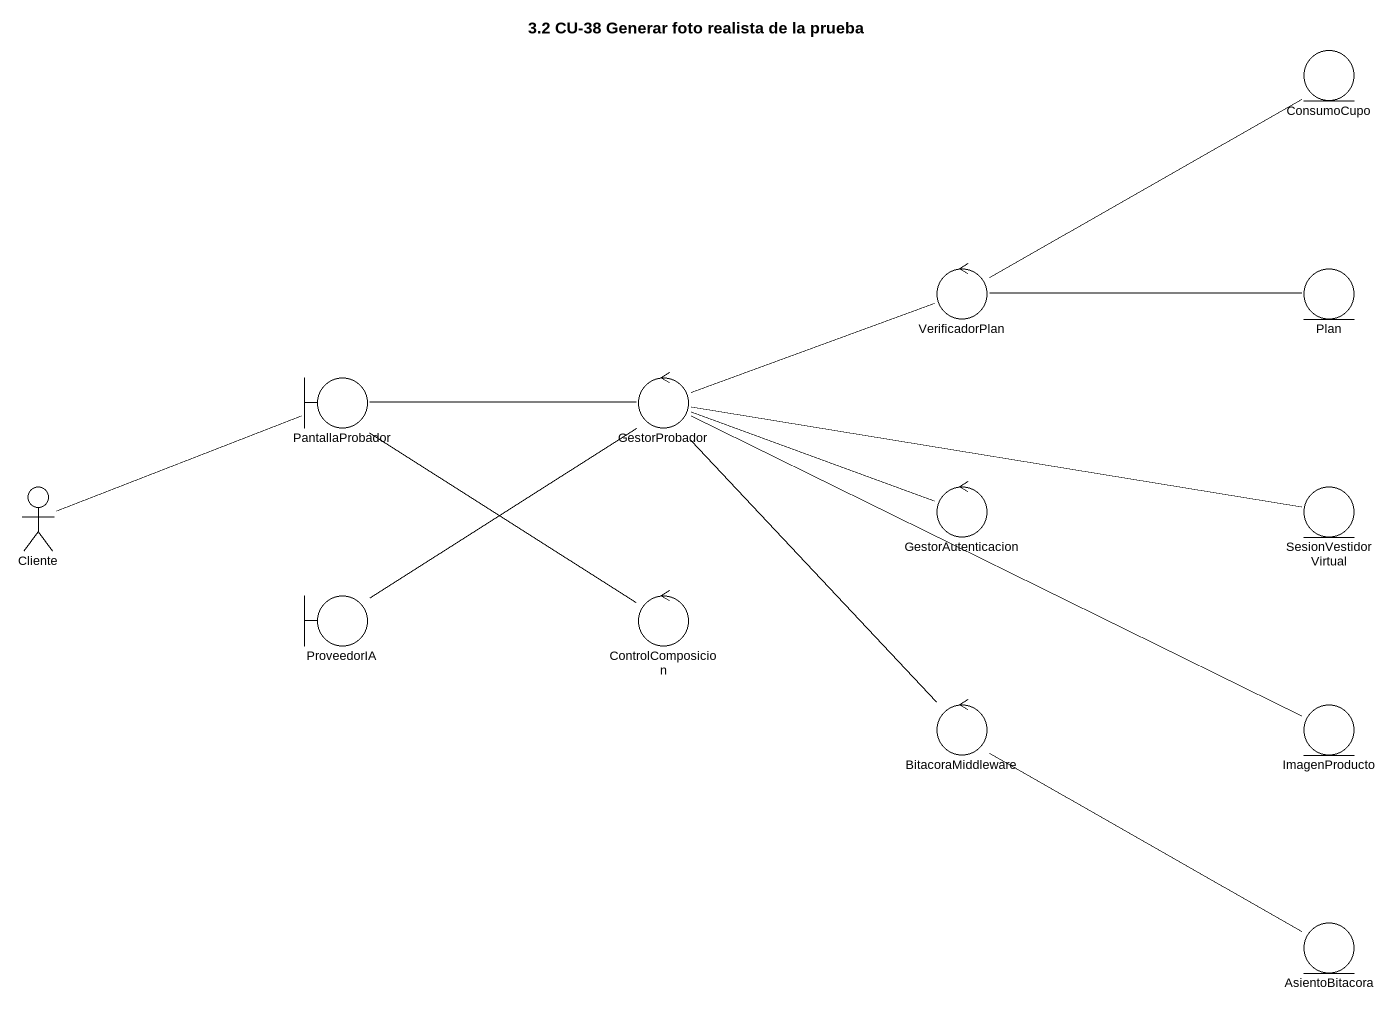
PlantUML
@startuml
title 3.2 CU-38 Generar foto realista de la prueba
entity ConsumoCupo
control VerificadorPlan
entity Plan
boundary PantallaProbador
control GestorProbador
actor Cliente
control GestorAutenticacion
entity SesionVestidorVirtual
boundary ProveedorIA
control ControlComposicion
control BitacoraMiddleware
entity ImagenProducto
entity AsientoBitacora
ConsumoCupo -left- VerificadorPlan
Plan -left- VerificadorPlan
GestorProbador -right- VerificadorPlan
GestorProbador -left- PantallaProbador
GestorProbador -right- SesionVestidorVirtual
GestorProbador -- ProveedorIA
GestorProbador -right- ImagenProducto
Cliente -right- PantallaProbador
GestorAutenticacion -left- GestorProbador
ControlComposicion -up- PantallaProbador
BitacoraMiddleware -up- GestorProbador
AsientoBitacora -left- BitacoraMiddleware
@enduml
